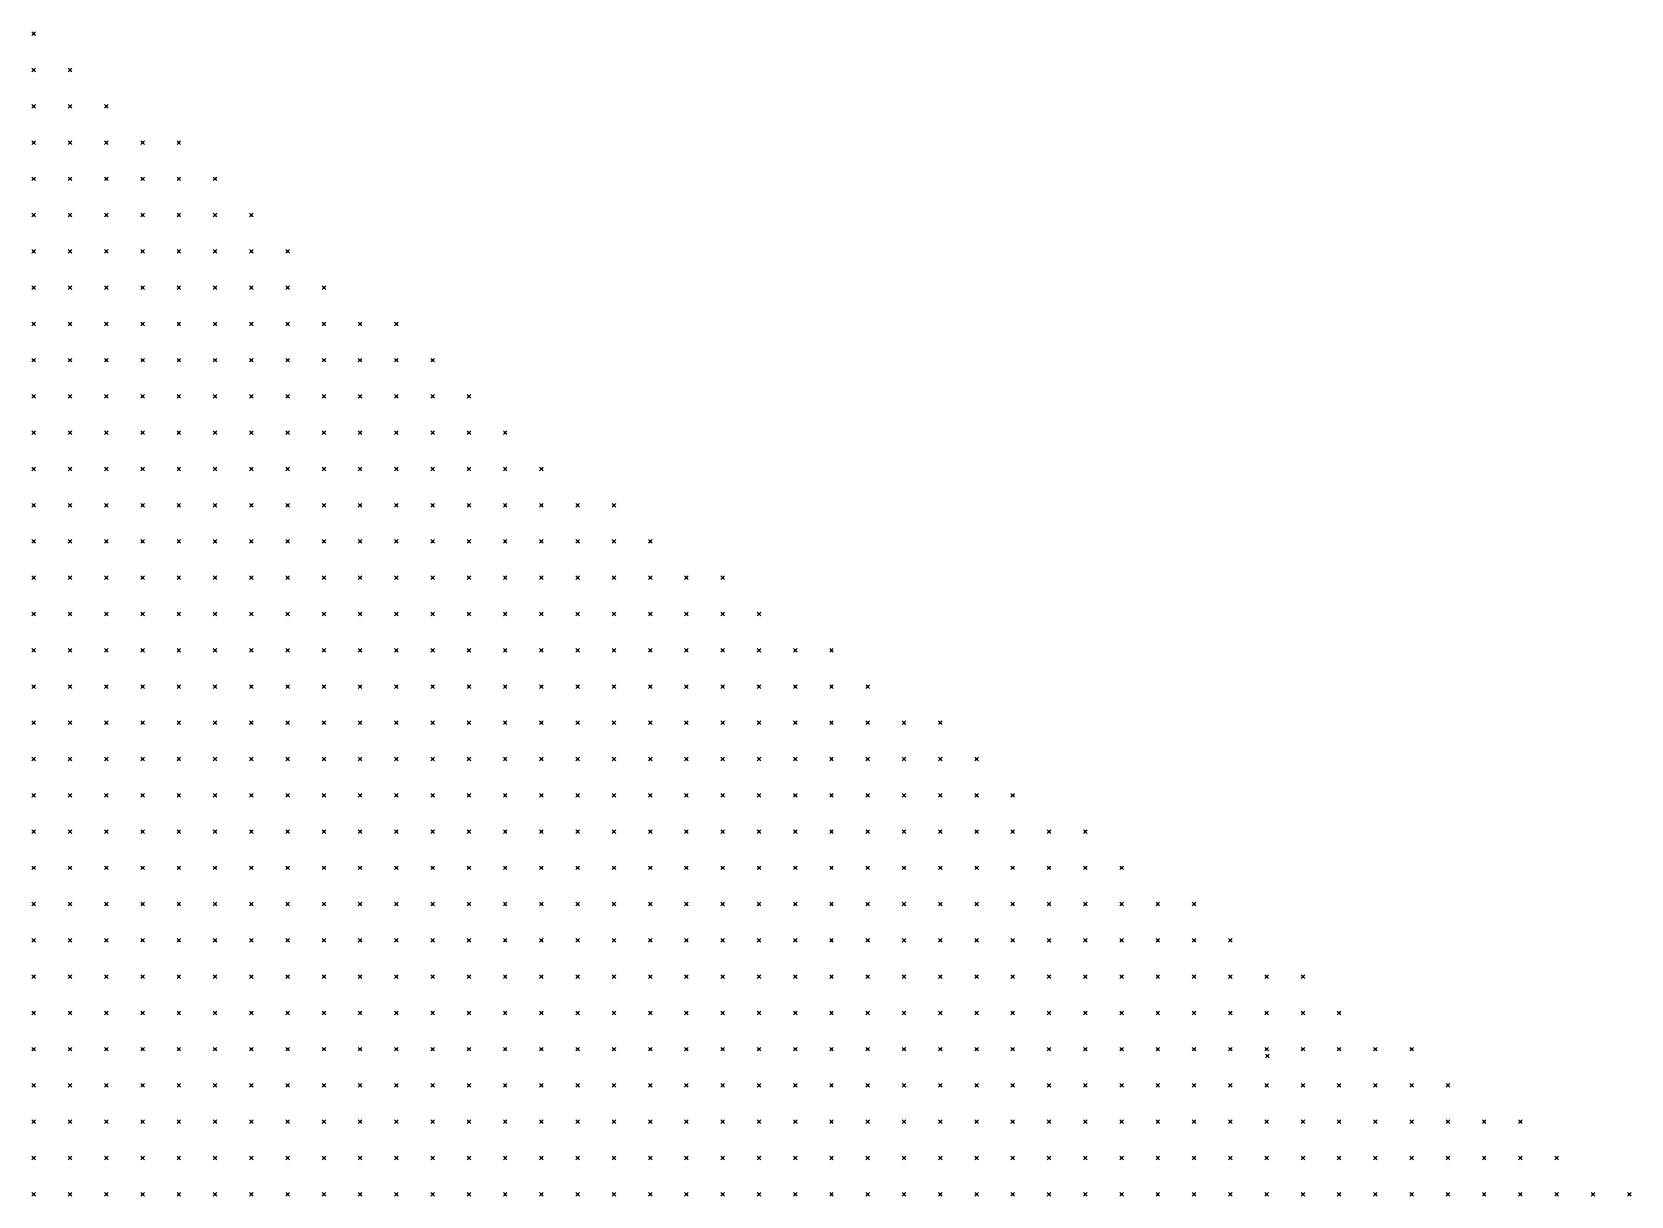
# Model space of a CAD drawing. Header units: metres. Extents: x 441556 to 446409, y 432338 to 461058.
# Drawn here: x 443864.4 to 443996.7, y 446950.1 to 447046.4 of the extents above; entities that cross this region are included whole.
import ezdxf

# ---------------------------------------------------------------- set-up
doc = ezdxf.new("R2010")
doc.units = ezdxf.units.M
doc.header["$MEASUREMENT"] = 0
doc.header["$PDMODE"] = 35
doc.header["$PDSIZE"] = 0.15
doc.layers.add('DTM-NOK-RevN_LIDAR_co_lidar', color=91, linetype='Continuous', lineweight=0)

msp = doc.modelspace()

# ---------------------------------------------------------------- linework, layer by layer
at = {"layer": 'DTM-NOK-RevN_LIDAR_co_lidar'}
for p in [(443864.592, 447046.232, 440.088), (443864.592, 447043.233, 437.754), (443867.591, 447043.233, 437.158), (443864.592, 447040.233, 435.431), (443867.591, 447040.233, 434.764), (443870.591, 447040.233, 433.843), (443864.592, 447037.234, 432.979), (443867.591, 447037.234, 432.351), (443870.591, 447037.234, 431.39), (443873.59, 447037.234, 430.238), (443876.589, 447037.234, 429.144), (443864.592, 447034.235, 430.428), (443867.591, 447034.235, 429.594), (443870.591, 447034.235, 428.66), (443873.59, 447034.235, 427.65), (443876.589, 447034.235, 426.553), (443879.589, 447034.235, 425.552), (443864.592, 447031.235, 427.583), (443867.591, 447031.235, 426.601), (443870.591, 447031.235, 425.719), (443873.59, 447031.235, 424.847), (443876.589, 447031.235, 424.009), (443879.589, 447031.235, 423.223), (443882.588, 447031.235, 422.938), (443864.592, 447028.236, 424.812), (443867.591, 447028.236, 423.794), (443870.591, 447028.236, 422.832), (443873.59, 447028.236, 422.017), (443876.589, 447028.236, 421.489), (443879.589, 447028.236, 421.004), (443882.588, 447028.236, 421.024), (443885.587, 447028.236, 422.285), (443864.592, 447025.237, 422.224), (443867.591, 447025.237, 421.121), (443870.591, 447025.237, 420.204), (443873.59, 447025.237, 419.57), (443876.589, 447025.237, 419.091), (443879.589, 447025.237, 418.706), (443882.588, 447025.237, 419.018), (443885.587, 447025.237, 420.436), (443888.587, 447025.237, 422.19), (443864.592, 447022.237, 419.629), (443867.591, 447022.237, 418.576), (443870.591, 447022.237, 417.797), (443873.59, 447022.237, 417.183), (443876.589, 447022.237, 416.714), (443879.589, 447022.237, 416.487), (443882.588, 447022.237, 417.189), (443885.587, 447022.237, 418.972), (443888.587, 447022.237, 420.7), (443891.586, 447022.237, 422.383), (443894.586, 447022.237, 424.006), (443864.592, 447019.238, 417.416), (443867.591, 447019.238, 416.33), (443870.591, 447019.238, 415.496), (443873.59, 447019.238, 414.937), (443876.589, 447019.238, 414.631), (443879.589, 447019.238, 414.649), (443882.588, 447019.238, 415.446), (443885.587, 447019.238, 417.023), (443888.587, 447019.238, 418.677), (443891.586, 447019.238, 420.626), (443894.586, 447019.238, 422.208), (443897.585, 447019.238, 423.523), (443864.592, 447016.239, 415.043), (443867.591, 447016.239, 414.022), (443870.591, 447016.239, 413.116), (443873.59, 447016.239, 412.712), (443876.589, 447016.239, 412.548), (443879.589, 447016.239, 412.564), (443882.588, 447016.239, 413.537), (443885.587, 447016.239, 415.187), (443888.587, 447016.239, 416.951), (443891.586, 447016.239, 418.913), (443894.586, 447016.239, 420.023), (443897.585, 447016.239, 420.79), (443900.584, 447016.239, 421.465), (443864.592, 447013.239, 412.671), (443867.591, 447013.239, 411.543), (443870.591, 447013.239, 410.731), (443873.59, 447013.239, 410.215), (443876.589, 447013.239, 409.862), (443879.589, 447013.239, 410.281), (443882.588, 447013.239, 411.814), (443885.587, 447013.239, 413.615), (443888.587, 447013.239, 415.424), (443891.586, 447013.239, 416.98), (443894.586, 447013.239, 417.751), (443897.585, 447013.239, 418.238), (443900.584, 447013.239, 418.856), (443903.584, 447013.239, 420.368), (443864.592, 447010.24, 410.479), (443867.591, 447010.24, 409.304), (443870.591, 447010.24, 408.36), (443873.59, 447010.24, 407.808), (443876.589, 447010.24, 407.685), (443879.589, 447010.24, 408.557), (443882.588, 447010.24, 410.253), (443885.587, 447010.24, 411.85), (443888.587, 447010.24, 413.693), (443891.586, 447010.24, 415.134), (443894.586, 447010.24, 415.742), (443897.585, 447010.24, 416.24), (443900.584, 447010.24, 416.962), (443903.584, 447010.24, 417.868), (443906.583, 447010.24, 419.754), (443864.592, 447007.241, 408.108), (443867.591, 447007.241, 407.038), (443870.591, 447007.241, 406.174), (443873.59, 447007.241, 405.673), (443876.589, 447007.241, 405.841), (443879.589, 447007.241, 407.024), (443882.588, 447007.241, 408.855), (443885.587, 447007.241, 410.484), (443888.587, 447007.241, 412.248), (443891.586, 447007.241, 413.169), (443894.586, 447007.241, 413.788), (443897.585, 447007.241, 414.356), (443900.584, 447007.241, 414.966), (443903.584, 447007.241, 416.262), (443906.583, 447007.241, 417.429), (443909.582, 447007.241, 418.85), (443912.582, 447007.241, 420.113), (443864.592, 447004.241, 405.733), (443867.591, 447004.241, 404.662), (443870.591, 447004.241, 403.913), (443873.59, 447004.241, 403.567), (443876.589, 447004.241, 404.277), (443879.589, 447004.241, 405.862), (443882.588, 447004.241, 407.402), (443885.587, 447004.241, 408.786), (443888.587, 447004.241, 410.107), (443891.586, 447004.241, 411.044), (443894.586, 447004.241, 411.614), (443897.585, 447004.241, 412.257), (443900.584, 447004.241, 413.002), (443903.584, 447004.241, 414.16), (443906.583, 447004.241, 415.154), (443909.582, 447004.241, 416.212), (443912.582, 447004.241, 417.681), (443915.581, 447004.241, 418.731), (443864.592, 447001.242, 403.629), (443867.591, 447001.242, 402.474), (443870.591, 447001.242, 401.507), (443873.59, 447001.242, 401.196), (443876.589, 447001.242, 402.302), (443879.589, 447001.242, 404.153), (443882.588, 447001.242, 405.65), (443885.587, 447001.242, 406.755), (443888.587, 447001.242, 407.875), (443891.586, 447001.242, 408.796), (443894.586, 447001.242, 409.497), (443897.585, 447001.242, 410.204), (443900.584, 447001.242, 411.015), (443903.584, 447001.242, 411.919), (443906.583, 447001.242, 412.604), (443909.582, 447001.242, 413.451), (443912.582, 447001.242, 414.905), (443915.581, 447001.242, 416.237), (443918.58, 447001.242, 416.72), (443921.58, 447001.242, 417.057), (443864.592, 446998.243, 401.403), (443867.591, 446998.243, 400.038), (443870.591, 446998.243, 399.042), (443873.59, 446998.243, 399.295), (443876.589, 446998.243, 400.791), (443879.589, 446998.243, 402.515), (443882.588, 446998.243, 403.896), (443885.587, 446998.243, 404.771), (443888.587, 446998.243, 405.615), (443891.586, 446998.243, 406.442), (443894.586, 446998.243, 407.205), (443897.585, 446998.243, 408.026), (443900.584, 446998.243, 408.92), (443903.584, 446998.243, 409.42), (443906.583, 446998.243, 409.974), (443909.582, 446998.243, 410.987), (443912.582, 446998.243, 412.408), (443915.581, 446998.243, 413.462), (443918.58, 446998.243, 414.105), (443921.58, 446998.243, 414.544), (443924.579, 446998.243, 414.608), (443864.592, 446995.243, 399.322), (443867.591, 446995.243, 397.834), (443870.591, 446995.243, 396.72), (443873.59, 446995.243, 397.17), (443876.589, 446995.243, 399.001), (443879.589, 446995.243, 400.719), (443882.588, 446995.243, 401.877), (443885.587, 446995.243, 402.733), (443888.587, 446995.243, 403.362), (443891.586, 446995.243, 404.175), (443894.586, 446995.243, 404.994), (443897.585, 446995.243, 405.903), (443900.584, 446995.243, 406.766), (443903.584, 446995.243, 406.809), (443906.583, 446995.243, 407.374), (443909.582, 446995.243, 408.63), (443912.582, 446995.243, 409.853), (443915.581, 446995.243, 410.824), (443918.58, 446995.243, 411.356), (443921.58, 446995.243, 411.989), (443924.579, 446995.243, 412.166), (443927.578, 446995.243, 412.017), (443930.578, 446995.243, 411.747), (443864.592, 446992.244, 397.094), (443867.591, 446992.244, 395.534), (443870.591, 446992.244, 394.278), (443873.59, 446992.244, 394.925), (443876.589, 446992.244, 397.057), (443879.589, 446992.244, 398.786), (443882.588, 446992.244, 399.84), (443885.587, 446992.244, 400.594), (443888.587, 446992.244, 401.239), (443891.586, 446992.244, 402.013), (443894.586, 446992.244, 402.884), (443897.585, 446992.244, 403.907), (443900.584, 446992.244, 404.6), (443903.584, 446992.244, 404.521), (443906.583, 446992.244, 405.012), (443909.582, 446992.244, 406.056), (443912.582, 446992.244, 407.121), (443915.581, 446992.244, 408.22), (443918.58, 446992.244, 408.88), (443921.58, 446992.244, 409.459), (443924.579, 446992.244, 409.682), (443927.578, 446992.244, 409.663), (443930.578, 446992.244, 409.262), (443933.577, 446992.244, 408.745), (443864.592, 446989.245, 394.744), (443867.591, 446989.245, 393.074), (443870.591, 446989.245, 392.064), (443873.59, 446989.245, 392.959), (443876.589, 446989.245, 394.787), (443879.589, 446989.245, 396.346), (443882.588, 446989.245, 397.667), (443885.587, 446989.245, 398.45), (443888.587, 446989.245, 399.078), (443891.586, 446989.245, 399.795), (443894.586, 446989.245, 400.608), (443897.585, 446989.245, 401.704), (443900.584, 446989.245, 402.278), (443903.584, 446989.245, 402.393), (443906.583, 446989.245, 402.759), (443909.582, 446989.245, 403.255), (443912.582, 446989.245, 404.415), (443915.581, 446989.245, 405.68), (443918.58, 446989.245, 406.503), (443921.58, 446989.245, 407.049), (443924.579, 446989.245, 407.206), (443927.578, 446989.245, 407.134), (443930.578, 446989.245, 406.804), (443933.577, 446989.245, 406.291), (443936.576, 446989.245, 405.901), (443939.576, 446989.245, 405.772), (443864.592, 446986.245, 392.336), (443867.591, 446986.245, 390.565), (443870.591, 446986.245, 389.851), (443873.59, 446986.245, 391.002), (443876.589, 446986.245, 392.636), (443879.589, 446986.245, 393.959), (443882.588, 446986.245, 395.32), (443885.587, 446986.245, 396.211), (443888.587, 446986.245, 396.741), (443891.586, 446986.245, 397.387), (443894.586, 446986.245, 398.283), (443897.585, 446986.245, 399.456), (443900.584, 446986.245, 399.77), (443903.584, 446986.245, 400.114), (443906.583, 446986.245, 400.378), (443909.582, 446986.245, 400.755), (443912.582, 446986.245, 401.835), (443915.581, 446986.245, 403.049), (443918.58, 446986.245, 403.964), (443921.58, 446986.245, 404.584), (443924.579, 446986.245, 404.714), (443927.578, 446986.245, 404.648), (443930.578, 446986.245, 404.338), (443933.577, 446986.245, 403.955), (443936.576, 446986.245, 403.441), (443939.576, 446986.245, 403.175), (443942.575, 446986.245, 402.944), (443864.592, 446983.246, 389.878), (443867.591, 446983.246, 388.047), (443870.591, 446983.246, 387.476), (443873.59, 446983.246, 388.892), (443876.589, 446983.246, 390.557), (443879.589, 446983.246, 391.711), (443882.588, 446983.246, 392.869), (443885.587, 446983.246, 393.699), (443888.587, 446983.246, 394.353), (443891.586, 446983.246, 395.034), (443894.586, 446983.246, 396.04), (443897.585, 446983.246, 397.154), (443900.584, 446983.246, 397.385), (443903.584, 446983.246, 397.672), (443906.583, 446983.246, 397.981), (443909.582, 446983.246, 398.46), (443912.582, 446983.246, 399.474), (443915.581, 446983.246, 400.429), (443918.58, 446983.246, 401.366), (443921.58, 446983.246, 402.048), (443924.579, 446983.246, 402.225), (443927.578, 446983.246, 402.171), (443930.578, 446983.246, 401.804), (443933.577, 446983.246, 401.475), (443936.576, 446983.246, 400.945), (443939.576, 446983.246, 400.51), (443942.575, 446983.246, 400.482), (443945.574, 446983.246, 400.716), (443864.592, 446980.247, 387.199), (443867.591, 446980.247, 385.536), (443870.591, 446980.247, 385.131), (443873.59, 446980.247, 386.565), (443876.589, 446980.247, 388.164), (443879.589, 446980.247, 389.344), (443882.588, 446980.247, 390.488), (443885.587, 446980.247, 391.18), (443888.587, 446980.247, 391.933), (443891.586, 446980.247, 392.837), (443894.586, 446980.247, 393.883), (443897.585, 446980.247, 394.729), (443900.584, 446980.247, 395.133), (443903.584, 446980.247, 395.212), (443906.583, 446980.247, 395.517), (443909.582, 446980.247, 396.013), (443912.582, 446980.247, 397.156), (443915.581, 446980.247, 398.098), (443918.58, 446980.247, 398.796), (443921.58, 446980.247, 399.501), (443924.579, 446980.247, 399.793), (443927.578, 446980.247, 399.6), (443930.578, 446980.247, 399.251), (443933.577, 446980.247, 398.962), (443936.576, 446980.247, 398.514), (443939.576, 446980.247, 398.076), (443942.575, 446980.247, 398.207), (443945.574, 446980.247, 398.827), (443948.574, 446980.247, 399.51), (443951.573, 446980.247, 400.226), (443864.592, 446977.247, 384.253), (443867.591, 446977.247, 382.94), (443870.591, 446977.247, 382.786), (443873.59, 446977.247, 384.157), (443876.589, 446977.247, 385.779), (443879.589, 446977.247, 387.064), (443882.588, 446977.247, 388.182), (443885.587, 446977.247, 388.856), (443888.587, 446977.247, 389.523), (443891.586, 446977.247, 390.606), (443894.586, 446977.247, 391.73), (443897.585, 446977.247, 392.374), (443900.584, 446977.247, 392.753), (443903.584, 446977.247, 392.772), (443906.583, 446977.247, 392.995), (443909.582, 446977.247, 393.51), (443912.582, 446977.247, 394.598), (443915.581, 446977.247, 395.57), (443918.58, 446977.247, 396.09), (443921.58, 446977.247, 396.788), (443924.579, 446977.247, 397.229), (443927.578, 446977.247, 397.124), (443930.578, 446977.247, 396.788), (443933.577, 446977.247, 396.461), (443936.576, 446977.247, 396.108), (443939.576, 446977.247, 395.921), (443942.575, 446977.247, 396.29), (443945.574, 446977.247, 397.037), (443948.574, 446977.247, 397.657), (443951.573, 446977.247, 398.224), (443954.572, 446977.247, 398.853), (443864.592, 446974.248, 381.274), (443867.591, 446974.248, 380.123), (443870.591, 446974.248, 380.324), (443873.59, 446974.248, 381.819), (443876.589, 446974.248, 383.235), (443879.589, 446974.248, 384.508), (443882.588, 446974.248, 385.781), (443885.587, 446974.248, 386.668), (443888.587, 446974.248, 387.363), (443891.586, 446974.248, 388.42), (443894.586, 446974.248, 389.418), (443897.585, 446974.248, 390.028), (443900.584, 446974.248, 390.262), (443903.584, 446974.248, 390.399), (443906.583, 446974.248, 390.657), (443909.582, 446974.248, 391.049), (443912.582, 446974.248, 391.857), (443915.581, 446974.248, 392.659), (443918.58, 446974.248, 393.408), (443921.58, 446974.248, 394.136), (443924.579, 446974.248, 394.545), (443927.578, 446974.248, 394.642), (443930.578, 446974.248, 394.326), (443933.577, 446974.248, 393.962), (443936.576, 446974.248, 393.799), (443939.576, 446974.248, 393.926), (443942.575, 446974.248, 394.55), (443945.574, 446974.248, 395.234), (443948.574, 446974.248, 395.558), (443951.573, 446974.248, 396.082), (443954.572, 446974.248, 396.594), (443957.572, 446974.248, 396.798), (443960.571, 446974.248, 397.112), (443864.592, 446971.249, 378.275), (443867.591, 446971.249, 377.214), (443870.591, 446971.249, 377.527), (443873.59, 446971.249, 378.824), (443876.589, 446971.249, 380.056), (443879.589, 446971.249, 381.592), (443882.588, 446971.249, 383.429), (443885.587, 446971.249, 384.707), (443888.587, 446971.249, 385.416), (443891.586, 446971.249, 386.33), (443894.586, 446971.249, 387.067), (443897.585, 446971.249, 387.623), (443900.584, 446971.249, 387.687), (443903.584, 446971.249, 388.034), (443906.583, 446971.249, 388.354), (443909.582, 446971.249, 388.649), (443912.582, 446971.249, 389.139), (443915.581, 446971.249, 390.142), (443918.58, 446971.249, 391.015), (443921.58, 446971.249, 391.847), (443924.579, 446971.249, 392.072), (443927.578, 446971.249, 392.032), (443930.578, 446971.249, 391.696), (443933.577, 446971.249, 391.415), (443936.576, 446971.249, 391.576), (443939.576, 446971.249, 392.061), (443942.575, 446971.249, 392.825), (443945.574, 446971.249, 393.387), (443948.574, 446971.249, 393.33), (443951.573, 446971.249, 393.358), (443954.572, 446971.249, 393.424), (443957.572, 446971.249, 393.66), (443960.571, 446971.249, 394.018), (443963.57, 446971.249, 393.78), (443864.592, 446968.249, 375.579), (443867.591, 446968.249, 374.672), (443870.591, 446968.249, 374.718), (443873.59, 446968.249, 375.528), (443876.589, 446968.249, 376.969), (443879.589, 446968.249, 378.971), (443882.588, 446968.249, 380.916), (443885.587, 446968.249, 382.525), (443888.587, 446968.249, 383.378), (443891.586, 446968.249, 384.038), (443894.586, 446968.249, 384.601), (443897.585, 446968.249, 384.988), (443900.584, 446968.249, 384.999), (443903.584, 446968.249, 385.358), (443906.583, 446968.249, 386.055), (443909.582, 446968.249, 386.211), (443912.582, 446968.249, 386.733), (443915.581, 446968.249, 387.744), (443918.58, 446968.249, 388.553), (443921.58, 446968.249, 389.373), (443924.579, 446968.249, 389.57), (443927.578, 446968.249, 389.437), (443930.578, 446968.249, 389.186), (443933.577, 446968.249, 389.111), (443936.576, 446968.249, 389.628), (443939.576, 446968.249, 390.486), (443942.575, 446968.249, 391.227), (443945.574, 446968.249, 391.424), (443948.574, 446968.249, 390.753), (443951.573, 446968.249, 389.935), (443954.572, 446968.249, 389.822), (443957.572, 446968.249, 390.122), (443960.571, 446968.249, 390.472), (443963.57, 446968.249, 390.095), (443966.57, 446968.249, 389.062), (443969.569, 446968.249, 387.733), (443864.592, 446965.25, 373.163), (443867.591, 446965.25, 372.281), (443870.591, 446965.25, 372.456), (443873.59, 446965.25, 373.507), (443876.589, 446965.25, 374.821), (443879.589, 446965.25, 376.459), (443882.588, 446965.25, 378.525), (443885.587, 446965.25, 380.314), (443888.587, 446965.25, 380.969), (443891.586, 446965.25, 381.466), (443894.586, 446965.25, 381.758), (443897.585, 446965.25, 381.993), (443900.584, 446965.25, 382.335), (443903.584, 446965.25, 382.762), (443906.583, 446965.25, 383.349), (443909.582, 446965.25, 383.991), (443912.582, 446965.25, 384.518), (443915.581, 446965.25, 385.201), (443918.58, 446965.25, 386.149), (443921.58, 446965.25, 386.676), (443924.579, 446965.25, 386.896), (443927.578, 446965.25, 386.841), (443930.578, 446965.25, 386.848), (443933.577, 446965.25, 387.174), (443936.576, 446965.25, 388.056), (443939.576, 446965.25, 389.147), (443942.575, 446965.25, 389.628), (443945.574, 446965.25, 389.053), (443948.574, 446965.25, 387.749), (443951.573, 446965.25, 386.711), (443954.572, 446965.25, 386.418), (443957.572, 446965.25, 386.122), (443960.571, 446965.25, 386.116), (443963.57, 446965.25, 386.174), (443966.57, 446965.25, 385.908), (443969.569, 446965.25, 386.386), (443972.568, 446965.25, 390.757), (443864.592, 446962.25, 370.937), (443867.591, 446962.25, 369.919), (443870.591, 446962.25, 370.21), (443873.59, 446962.25, 371.248), (443876.589, 446962.25, 372.342), (443879.589, 446962.25, 373.995), (443882.588, 446962.25, 376.179), (443885.587, 446962.25, 378.057), (443888.587, 446962.25, 378.811), (443891.586, 446962.25, 379.003), (443894.586, 446962.25, 379.234), (443897.585, 446962.25, 379.416), (443900.584, 446962.25, 379.909), (443903.584, 446962.25, 379.837), (443906.583, 446962.25, 381), (443909.582, 446962.25, 381.656), (443912.582, 446962.25, 381.971), (443915.581, 446962.25, 382.973), (443918.58, 446962.25, 383.479), (443921.58, 446962.25, 383.831), (443924.579, 446962.25, 384.277), (443927.578, 446962.25, 384.51), (443930.578, 446962.25, 384.853), (443933.577, 446962.25, 385.637), (443936.576, 446962.25, 386.822), (443939.576, 446962.25, 387.943), (443942.575, 446962.25, 387.988), (443945.574, 446962.25, 386.899), (443948.574, 446962.25, 385.351), (443951.573, 446962.25, 383.656), (443954.572, 446962.25, 382.844), (443957.572, 446962.25, 382.002), (443960.571, 446962.25, 382.314), (443963.57, 446962.25, 383.049), (443966.57, 446962.25, 384.713), (443969.569, 446962.25, 386.918), (443972.568, 446962.25, 391.083), (443975.568, 446962.25, 394.303), (443978.567, 446962.25, 397.734), (443966.637, 446961.69, 384.177), (443864.592, 446959.251, 368.622), (443867.591, 446959.251, 367.507), (443870.591, 446959.251, 367.9), (443873.59, 446959.251, 369.019), (443876.589, 446959.251, 369.953), (443879.589, 446959.251, 371.35), (443882.588, 446959.251, 373.376), (443885.587, 446959.251, 375.352), (443888.587, 446959.251, 376.425), (443891.586, 446959.251, 376.69), (443894.586, 446959.251, 376.892), (443897.585, 446959.251, 377.014), (443900.584, 446959.251, 377.077), (443903.584, 446959.251, 377.476), (443906.583, 446959.251, 378.553), (443909.582, 446959.251, 379.291), (443912.582, 446959.251, 379.635), (443915.581, 446959.251, 380.389), (443918.58, 446959.251, 380.932), (443921.58, 446959.251, 381.523), (443924.579, 446959.251, 382.04), (443927.578, 446959.251, 382.315), (443930.578, 446959.251, 383.043), (443933.577, 446959.251, 384.384), (443936.576, 446959.251, 385.832), (443939.576, 446959.251, 386.704), (443942.575, 446959.251, 386.25), (443945.574, 446959.251, 384.507), (443948.574, 446959.251, 382.485), (443951.573, 446959.251, 380.908), (443954.572, 446959.251, 379.875), (443957.572, 446959.251, 379.336), (443960.571, 446959.251, 380.182), (443963.57, 446959.251, 382.081), (443966.57, 446959.251, 385.526), (443969.569, 446959.251, 389.28), (443972.568, 446959.251, 392.799), (443975.568, 446959.251, 395.146), (443978.567, 446959.251, 397.456), (443981.566, 446959.251, 399.738), (443864.592, 446956.252, 366.255), (443867.591, 446956.252, 365.091), (443870.591, 446956.252, 365.439), (443873.59, 446956.252, 366.412), (443876.589, 446956.252, 366.85), (443879.589, 446956.252, 367.921), (443882.588, 446956.252, 370.309), (443885.587, 446956.252, 372.595), (443888.587, 446956.252, 373.515), (443891.586, 446956.252, 373.816), (443894.586, 446956.252, 374.275), (443897.585, 446956.252, 374.044), (443900.584, 446956.252, 374.412), (443903.584, 446956.252, 375.375), (443906.583, 446956.252, 376.298), (443909.582, 446956.252, 376.884), (443912.582, 446956.252, 377.233), (443915.581, 446956.252, 377.562), (443918.58, 446956.252, 378.5), (443921.58, 446956.252, 379.002), (443924.579, 446956.252, 379.887), (443927.578, 446956.252, 380.703), (443930.578, 446956.252, 381.798), (443933.577, 446956.252, 383.434), (443936.576, 446956.252, 384.814), (443939.576, 446956.252, 385.383), (443942.575, 446956.252, 384.596), (443945.574, 446956.252, 382.403), (443948.574, 446956.252, 380.021), (443951.573, 446956.252, 378.391), (443954.572, 446956.252, 377.956), (443957.572, 446956.252, 378.788), (443960.571, 446956.252, 380.683), (443963.57, 446956.252, 383.294), (443966.57, 446956.252, 386.763), (443969.569, 446956.252, 390.658), (443972.568, 446956.252, 393), (443975.568, 446956.252, 394.899), (443978.567, 446956.252, 397.027), (443981.566, 446956.252, 399.291), (443984.566, 446956.252, 401.709), (443987.565, 446956.252, 404.492), (443864.592, 446953.252, 363.397), (443867.591, 446953.252, 361.939), (443870.591, 446953.252, 362.459), (443873.59, 446953.252, 363.581), (443876.589, 446953.252, 363.764), (443879.589, 446953.252, 364.483), (443882.588, 446953.252, 366.549), (443885.587, 446953.252, 368.552), (443888.587, 446953.252, 370.116), (443891.586, 446953.252, 370.666), (443894.586, 446953.252, 370.887), (443897.585, 446953.252, 370.699), (443900.584, 446953.252, 371.096), (443903.584, 446953.252, 371.861), (443906.583, 446953.252, 373.331), (443909.582, 446953.252, 374.474), (443912.582, 446953.252, 374.969), (443915.581, 446953.252, 374.906), (443918.58, 446953.252, 375.673), (443921.58, 446953.252, 376.845), (443924.579, 446953.252, 378.068), (443927.578, 446953.252, 379.331), (443930.578, 446953.252, 380.915), (443933.577, 446953.252, 382.436), (443936.576, 446953.252, 383.501), (443939.576, 446953.252, 383.624), (443942.575, 446953.252, 382.488), (443945.574, 446953.252, 380.287), (443948.574, 446953.252, 377.555), (443951.573, 446953.252, 375.99), (443954.572, 446953.252, 377.332), (443957.572, 446953.252, 379.893), (443960.571, 446953.252, 382.765), (443963.57, 446953.252, 386.103), (443966.57, 446953.252, 388.728), (443969.569, 446953.252, 390.486), (443972.568, 446953.252, 392.129), (443975.568, 446953.252, 394.208), (443978.567, 446953.252, 396.216), (443981.566, 446953.252, 398.788), (443984.566, 446953.252, 401.999), (443987.565, 446953.252, 404.944), (443990.564, 446953.252, 407.309), (443864.592, 446950.253, 358.289), (443867.591, 446950.253, 358.27), (443870.591, 446950.253, 358.328), (443873.59, 446950.253, 359.341), (443876.589, 446950.253, 360.042), (443879.589, 446950.253, 360.935), (443882.588, 446950.253, 363.19), (443885.587, 446950.253, 365.493), (443888.587, 446950.253, 366.827), (443891.586, 446950.253, 367.424), (443894.586, 446950.253, 367.599), (443897.585, 446950.253, 367.137), (443900.584, 446950.253, 368.235), (443903.584, 446950.253, 368.985), (443906.583, 446950.253, 370.369), (443909.582, 446950.253, 371.663), (443912.582, 446950.253, 372.384), (443915.581, 446950.253, 372.535), (443918.58, 446950.253, 373.099), (443921.58, 446950.253, 374.473), (443924.579, 446950.253, 376.533), (443927.578, 446950.253, 378.5), (443930.578, 446950.253, 379.909), (443933.577, 446950.253, 381.26), (443936.576, 446950.253, 381.869), (443939.576, 446950.253, 381.438), (443942.575, 446950.253, 380.245), (443945.574, 446950.253, 378.146), (443948.574, 446950.253, 375.274), (443951.573, 446950.253, 373.821), (443954.572, 446950.253, 376.59), (443957.572, 446950.253, 379.801), (443960.571, 446950.253, 383.248), (443963.57, 446950.253, 386.242), (443966.57, 446950.253, 388.078), (443969.569, 446950.253, 389.643), (443972.568, 446950.253, 391.741), (443975.568, 446950.253, 393.942), (443978.567, 446950.253, 396.313), (443981.566, 446950.253, 399.01), (443984.566, 446950.253, 402.173), (443987.565, 446950.253, 405.502), (443990.564, 446950.253, 408.235), (443993.564, 446950.253, 410.372), (443996.563, 446950.253, 412.446)]:
    msp.add_point(p, dxfattribs=at)

doc.saveas('drawing.dxf')
